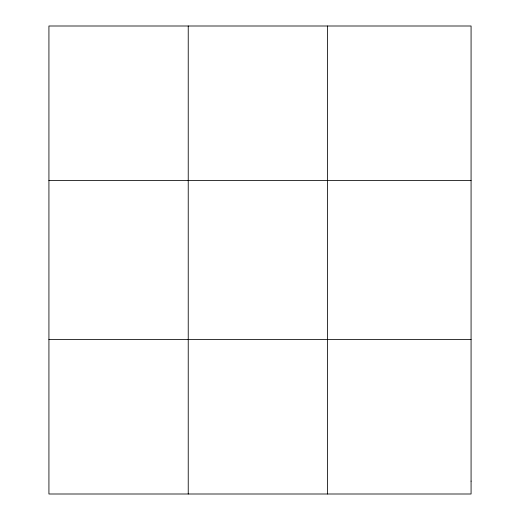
<?xml version="1.0" encoding="UTF-8"?>
<svg xmlns="http://www.w3.org/2000/svg" width="520" height="520" viewBox="0 0 520 520"><rect width="100%" height="100%" fill="white"/><g stroke="black" fill="none" stroke-linecap="round" stroke-linejoin="round"><path stroke-width="0.78" d="M188.233 26L188.233 494M327.542 26L327.542 494M48.925 180.44L471.075 180.44M48.925 339.56L471.075 339.56M471.075 481.13L471.075 494L48.925 494L48.925 26L471.075 26L471.075 481.13"/></g></svg>
